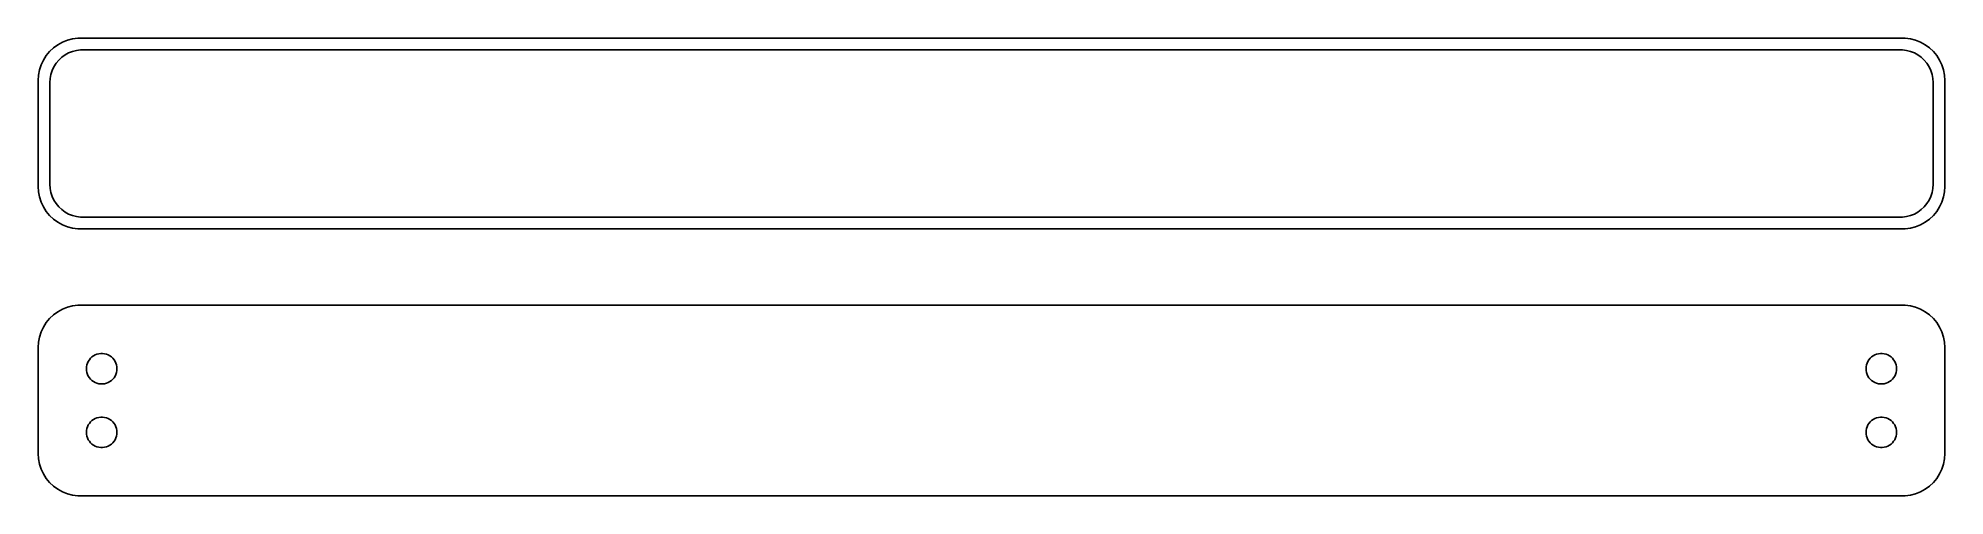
# Model space of a CAD drawing. Header units: metres. Extents: x -112 to 112, y 20 to 74.
import ezdxf

# ---------------------------------------------------------------- set-up
doc = ezdxf.new("R2010")
doc.units = ezdxf.units.M

msp = doc.modelspace()

# ---------------------------------------------------------------- linework, layer by layer
for p, q in [((-111.545, 72.1889), (-111.882, 71.6588)), ((-111.145, 72.6727), (-111.545, 72.1889)), ((-110.687, 73.1026), (-111.145, 72.6727)), ((-110.179, 73.4716), (-110.687, 73.1026)), ((-109.629, 73.7741), (-110.179, 73.4716)), ((-109.716, 71.9815), (-109.323, 72.2671)), ((-109.045, 74.0053), (-109.629, 73.7741)), ((-109.323, 72.2671), (-108.898, 72.5012)), ((-108.437, 74.1614), (-109.045, 74.0053)), ((-108.898, 72.5012), (-108.446, 72.6801)), ((-108.446, 72.6801), (-107.975, 72.8009)), ((-107.814, 74.2401), (-108.437, 74.1614)), ((-107.975, 72.8009), (-107.493, 72.8618)), ((107.814, 74.2401), (-107.814, 74.2401)), ((-107.493, 72.8618), (107.493, 72.8618)), ((107.493, 72.8618), (107.975, 72.8009)), ((108.437, 74.1614), (107.814, 74.2401)), ((107.975, 72.8009), (108.446, 72.6801)), ((109.045, 74.0053), (108.437, 74.1614)), ((108.446, 72.6801), (108.898, 72.5012)), ((108.898, 72.5012), (109.323, 72.2671)), ((109.629, 73.7741), (109.045, 74.0053)), ((109.323, 72.2671), (109.716, 71.9815)), ((110.179, 73.4716), (109.629, 73.7741)), ((110.687, 73.1026), (110.179, 73.4716)), ((111.145, 72.6727), (110.687, 73.1026)), ((111.545, 72.1889), (111.145, 72.6727)), ((111.882, 71.6588), (111.545, 72.1889)), ((-112.461, 69.8767), (-112.5, 69.25)), ((-112.343, 70.4934), (-112.461, 69.8767)), ((-112.149, 71.0906), (-112.343, 70.4934)), ((-111.882, 71.6588), (-112.149, 71.0906)), ((-111.089, 69.485), (-110.998, 69.9623)), ((-110.998, 69.9623), (-110.848, 70.4244)), ((-110.848, 70.4244), (-110.641, 70.8641)), ((-110.641, 70.8641), (-110.38, 71.2744)), ((-110.38, 71.2744), (-110.071, 71.6488)), ((-110.071, 71.6488), (-109.716, 71.9815)), ((109.716, 71.9815), (110.071, 71.6488)), ((110.071, 71.6488), (110.38, 71.2744)), ((110.38, 71.2744), (110.641, 70.8641)), ((110.641, 70.8641), (110.848, 70.4244)), ((110.848, 70.4244), (110.998, 69.9623)), ((110.998, 69.9623), (111.089, 69.485)), ((112.149, 71.0906), (111.882, 71.6588)), ((112.343, 70.4934), (112.149, 71.0906)), ((112.461, 69.8767), (112.343, 70.4934)), ((112.5, 69.25), (112.461, 69.8767)), ((-112.5, 69.25), (-112.5, 56.75)), ((-111.119, 69), (-111.089, 69.485)), ((-111.119, 57), (-111.119, 69)), ((111.089, 69.485), (111.119, 69)), ((111.119, 69), (111.119, 57)), ((112.5, 56.75), (112.5, 69.25)), ((-112.5, 56.75), (-112.461, 56.1233)), ((-111.089, 56.515), (-111.119, 57)), ((-110.998, 56.0377), (-111.089, 56.515)), ((111.089, 56.515), (110.998, 56.0377)), ((111.119, 57), (111.089, 56.515)), ((112.461, 56.1233), (112.5, 56.75)), ((-112.461, 56.1233), (-112.343, 55.5066)), ((-112.343, 55.5066), (-112.149, 54.9094)), ((-112.149, 54.9094), (-111.882, 54.3412)), ((-111.882, 54.3412), (-111.545, 53.8111)), ((-110.848, 55.5756), (-110.998, 56.0377)), ((-110.641, 55.1359), (-110.848, 55.5756)), ((-110.38, 54.7256), (-110.641, 55.1359)), ((-110.071, 54.3512), (-110.38, 54.7256)), ((-109.716, 54.0185), (-110.071, 54.3512)), ((-109.323, 53.7329), (-109.716, 54.0185)), ((109.716, 54.0185), (109.323, 53.7329)), ((110.071, 54.3512), (109.716, 54.0185)), ((110.38, 54.7256), (110.071, 54.3512)), ((110.641, 55.1359), (110.38, 54.7256)), ((110.848, 55.5756), (110.641, 55.1359)), ((110.998, 56.0377), (110.848, 55.5756)), ((111.545, 53.8111), (111.882, 54.3412)), ((111.882, 54.3412), (112.149, 54.9094)), ((112.149, 54.9094), (112.343, 55.5066)), ((112.343, 55.5066), (112.461, 56.1233)), ((-111.545, 53.8111), (-111.145, 53.3273)), ((-111.145, 53.3273), (-110.687, 52.8974)), ((-110.687, 52.8974), (-110.179, 52.5284)), ((-110.179, 52.5284), (-109.629, 52.2259)), ((-109.629, 52.2259), (-109.045, 51.9947)), ((-108.898, 53.4988), (-109.323, 53.7329)), ((-109.045, 51.9947), (-108.437, 51.8386)), ((-108.446, 53.3199), (-108.898, 53.4988)), ((-107.975, 53.1991), (-108.446, 53.3199)), ((-108.437, 51.8386), (-107.814, 51.7599)), ((-107.493, 53.1382), (-107.975, 53.1991)), ((-107.814, 51.7599), (107.814, 51.7599)), ((107.493, 53.1382), (-107.493, 53.1382)), ((107.975, 53.1991), (107.493, 53.1382)), ((107.814, 51.7599), (108.437, 51.8386)), ((108.446, 53.3199), (107.975, 53.1991)), ((108.437, 51.8386), (109.045, 51.9947)), ((108.898, 53.4988), (108.446, 53.3199)), ((109.323, 53.7329), (108.898, 53.4988)), ((109.045, 51.9947), (109.629, 52.2259)), ((109.629, 52.2259), (110.179, 52.5284)), ((110.179, 52.5284), (110.687, 52.8974)), ((110.687, 52.8974), (111.145, 53.3273)), ((111.145, 53.3273), (111.545, 53.8111)), ((-111.545, 40.6889), (-111.882, 40.1588)), ((-111.145, 41.1727), (-111.545, 40.6889)), ((-110.687, 41.6026), (-111.145, 41.1727)), ((-110.179, 41.9716), (-110.687, 41.6026)), ((-109.629, 42.2741), (-110.179, 41.9716)), ((-109.045, 42.5053), (-109.629, 42.2741)), ((-108.437, 42.6614), (-109.045, 42.5053)), ((-107.814, 42.7401), (-108.437, 42.6614)), ((107.814, 42.7401), (-107.814, 42.7401)), ((108.437, 42.6614), (107.814, 42.7401)), ((109.045, 42.5053), (108.437, 42.6614)), ((109.629, 42.2741), (109.045, 42.5053)), ((110.179, 41.9716), (109.629, 42.2741)), ((110.687, 41.6026), (110.179, 41.9716)), ((111.145, 41.1727), (110.687, 41.6026)), ((111.545, 40.6889), (111.145, 41.1727)), ((111.882, 40.1588), (111.545, 40.6889)), ((-112.461, 38.3767), (-112.5, 37.75)), ((-112.343, 38.9934), (-112.461, 38.3767)), ((-112.149, 39.5906), (-112.343, 38.9934)), ((-111.882, 40.1588), (-112.149, 39.5906)), ((112.149, 39.5906), (111.882, 40.1588)), ((112.343, 38.9934), (112.149, 39.5906)), ((112.461, 38.3767), (112.343, 38.9934)), ((112.5, 37.75), (112.461, 38.3767)), ((-112.5, 37.75), (-112.5, 25.25)), ((-106.674, 35.9126), (-106.577, 36.1171)), ((-106.577, 36.1171), (-106.456, 36.308)), ((-106.456, 36.308), (-106.312, 36.4822)), ((-106.312, 36.4822), (-106.147, 36.6369)), ((-106.147, 36.6369), (-105.964, 36.7698)), ((-105.964, 36.7698), (-105.766, 36.8787)), ((-105.766, 36.8787), (-105.556, 36.9619)), ((-105.556, 36.9619), (-105.337, 37.0181)), ((-105.337, 37.0181), (-105.113, 37.0464)), ((-105.113, 37.0464), (-104.887, 37.0464)), ((-104.887, 37.0464), (-104.663, 37.0181)), ((-104.663, 37.0181), (-104.444, 36.9619)), ((-104.444, 36.9619), (-104.234, 36.8787)), ((-104.234, 36.8787), (-104.036, 36.7698)), ((-104.036, 36.7698), (-103.853, 36.6369)), ((-103.853, 36.6369), (-103.688, 36.4822)), ((-103.688, 36.4822), (-103.544, 36.308)), ((-103.544, 36.308), (-103.423, 36.1171)), ((-103.423, 36.1171), (-103.326, 35.9126)), ((103.326, 35.9126), (103.423, 36.1171)), ((103.423, 36.1171), (103.544, 36.308)), ((103.544, 36.308), (103.688, 36.4822)), ((103.688, 36.4822), (103.853, 36.6369)), ((103.853, 36.6369), (104.036, 36.7698)), ((104.036, 36.7698), (104.234, 36.8787)), ((104.234, 36.8787), (104.444, 36.9619)), ((104.444, 36.9619), (104.663, 37.0181)), ((104.663, 37.0181), (104.887, 37.0464)), ((104.887, 37.0464), (105.113, 37.0464)), ((105.113, 37.0464), (105.337, 37.0181)), ((105.337, 37.0181), (105.556, 36.9619)), ((105.556, 36.9619), (105.766, 36.8787)), ((105.766, 36.8787), (105.964, 36.7698)), ((105.964, 36.7698), (106.147, 36.6369)), ((106.147, 36.6369), (106.312, 36.4822)), ((106.312, 36.4822), (106.456, 36.308)), ((106.456, 36.308), (106.577, 36.1171)), ((106.577, 36.1171), (106.674, 35.9126)), ((112.5, 25.25), (112.5, 37.75)), ((-106.8, 35.25), (-106.786, 35.4756)), ((-106.786, 35.0244), (-106.8, 35.25)), ((-106.786, 35.4756), (-106.743, 35.6976)), ((-106.743, 34.8024), (-106.786, 35.0244)), ((-106.743, 35.6976), (-106.674, 35.9126)), ((-106.674, 34.5874), (-106.743, 34.8024)), ((-106.577, 34.3828), (-106.674, 34.5874)), ((-106.456, 34.192), (-106.577, 34.3828)), ((-106.312, 34.0178), (-106.456, 34.192)), ((-106.147, 33.8631), (-106.312, 34.0178)), ((-105.964, 33.7302), (-106.147, 33.8631)), ((-103.853, 33.8631), (-104.036, 33.7302)), ((-103.688, 34.0178), (-103.853, 33.8631)), ((-103.544, 34.192), (-103.688, 34.0178)), ((-103.423, 34.3828), (-103.544, 34.192)), ((-103.326, 34.5874), (-103.423, 34.3828)), ((-103.326, 35.9126), (-103.257, 35.6976)), ((-103.257, 34.8024), (-103.326, 34.5874)), ((-103.257, 35.6976), (-103.214, 35.4756)), ((-103.214, 35.0244), (-103.257, 34.8024)), ((-103.214, 35.4756), (-103.2, 35.25)), ((-103.2, 35.25), (-103.214, 35.0244)), ((103.2, 35.25), (103.214, 35.4756)), ((103.214, 35.0244), (103.2, 35.25)), ((103.214, 35.4756), (103.257, 35.6976)), ((103.257, 34.8024), (103.214, 35.0244)), ((103.257, 35.6976), (103.326, 35.9126)), ((103.326, 34.5874), (103.257, 34.8024)), ((103.423, 34.3828), (103.326, 34.5874)), ((103.544, 34.192), (103.423, 34.3828)), ((103.688, 34.0178), (103.544, 34.192)), ((103.853, 33.8631), (103.688, 34.0178)), ((104.036, 33.7302), (103.853, 33.8631)), ((106.147, 33.8631), (105.964, 33.7302)), ((106.312, 34.0178), (106.147, 33.8631)), ((106.456, 34.192), (106.312, 34.0178)), ((106.577, 34.3828), (106.456, 34.192)), ((106.674, 34.5874), (106.577, 34.3828)), ((106.674, 35.9126), (106.743, 35.6976)), ((106.743, 34.8024), (106.674, 34.5874)), ((106.743, 35.6976), (106.786, 35.4756)), ((106.786, 35.0244), (106.743, 34.8024)), ((106.786, 35.4756), (106.8, 35.25)), ((106.8, 35.25), (106.786, 35.0244)), ((-105.766, 33.6213), (-105.964, 33.7302)), ((-105.556, 33.5381), (-105.766, 33.6213)), ((-105.337, 33.4819), (-105.556, 33.5381)), ((-105.113, 33.4536), (-105.337, 33.4819)), ((-104.887, 33.4536), (-105.113, 33.4536)), ((-104.663, 33.4819), (-104.887, 33.4536)), ((-104.444, 33.5381), (-104.663, 33.4819)), ((-104.234, 33.6213), (-104.444, 33.5381)), ((-104.036, 33.7302), (-104.234, 33.6213)), ((104.234, 33.6213), (104.036, 33.7302)), ((104.444, 33.5381), (104.234, 33.6213)), ((104.663, 33.4819), (104.444, 33.5381)), ((104.887, 33.4536), (104.663, 33.4819)), ((105.113, 33.4536), (104.887, 33.4536)), ((105.337, 33.4819), (105.113, 33.4536)), ((105.556, 33.5381), (105.337, 33.4819)), ((105.766, 33.6213), (105.556, 33.5381)), ((105.964, 33.7302), (105.766, 33.6213)), ((-106.147, 29.1369), (-105.964, 29.2698)), ((-105.964, 29.2698), (-105.766, 29.3787)), ((-105.766, 29.3787), (-105.556, 29.4619)), ((-105.556, 29.4619), (-105.337, 29.5181)), ((-105.337, 29.5181), (-105.113, 29.5464)), ((-105.113, 29.5464), (-104.887, 29.5464)), ((-104.887, 29.5464), (-104.663, 29.5181)), ((-104.663, 29.5181), (-104.444, 29.4619)), ((-104.444, 29.4619), (-104.234, 29.3787)), ((-104.234, 29.3787), (-104.036, 29.2698)), ((-104.036, 29.2698), (-103.853, 29.1369)), ((103.853, 29.1369), (104.036, 29.2698)), ((104.036, 29.2698), (104.234, 29.3787)), ((104.234, 29.3787), (104.444, 29.4619)), ((104.444, 29.4619), (104.663, 29.5181)), ((104.663, 29.5181), (104.887, 29.5464)), ((104.887, 29.5464), (105.113, 29.5464)), ((105.113, 29.5464), (105.337, 29.5181)), ((105.337, 29.5181), (105.556, 29.4619)), ((105.556, 29.4619), (105.766, 29.3787)), ((105.766, 29.3787), (105.964, 29.2698)), ((105.964, 29.2698), (106.147, 29.1369)), ((-106.8, 27.75), (-106.786, 27.9756)), ((-106.786, 27.5244), (-106.8, 27.75)), ((-106.786, 27.9756), (-106.743, 28.1976)), ((-106.743, 27.3024), (-106.786, 27.5244)), ((-106.743, 28.1976), (-106.674, 28.4126)), ((-106.674, 27.0874), (-106.743, 27.3024)), ((-106.674, 28.4126), (-106.577, 28.6172)), ((-106.577, 26.8829), (-106.674, 27.0874)), ((-106.577, 28.6172), (-106.456, 28.808)), ((-106.456, 28.808), (-106.312, 28.9822)), ((-106.312, 28.9822), (-106.147, 29.1369)), ((-103.853, 29.1369), (-103.688, 28.9822)), ((-103.688, 28.9822), (-103.544, 28.808)), ((-103.544, 28.808), (-103.423, 28.6172)), ((-103.423, 28.6172), (-103.326, 28.4126)), ((-103.326, 27.0874), (-103.423, 26.8829)), ((-103.326, 28.4126), (-103.257, 28.1976)), ((-103.257, 27.3024), (-103.326, 27.0874)), ((-103.257, 28.1976), (-103.214, 27.9756)), ((-103.214, 27.5244), (-103.257, 27.3024)), ((-103.214, 27.9756), (-103.2, 27.75)), ((-103.2, 27.75), (-103.214, 27.5244)), ((103.2, 27.75), (103.214, 27.9756)), ((103.214, 27.5244), (103.2, 27.75)), ((103.214, 27.9756), (103.257, 28.1976)), ((103.257, 27.3024), (103.214, 27.5244)), ((103.257, 28.1976), (103.326, 28.4126)), ((103.326, 27.0874), (103.257, 27.3024)), ((103.326, 28.4126), (103.423, 28.6172)), ((103.423, 26.8829), (103.326, 27.0874)), ((103.423, 28.6172), (103.544, 28.808)), ((103.544, 28.808), (103.688, 28.9822)), ((103.688, 28.9822), (103.853, 29.1369)), ((106.147, 29.1369), (106.312, 28.9822)), ((106.312, 28.9822), (106.456, 28.808)), ((106.456, 28.808), (106.577, 28.6172)), ((106.577, 28.6172), (106.674, 28.4126)), ((106.674, 27.0874), (106.577, 26.8829)), ((106.674, 28.4126), (106.743, 28.1976)), ((106.743, 27.3024), (106.674, 27.0874)), ((106.743, 28.1976), (106.786, 27.9756)), ((106.786, 27.5244), (106.743, 27.3024)), ((106.786, 27.9756), (106.8, 27.75)), ((106.8, 27.75), (106.786, 27.5244)), ((-112.5, 25.25), (-112.461, 24.6233)), ((-106.456, 26.692), (-106.577, 26.8829)), ((-106.312, 26.5178), (-106.456, 26.692)), ((-106.147, 26.3631), (-106.312, 26.5178)), ((-105.964, 26.2302), (-106.147, 26.3631)), ((-105.766, 26.1213), (-105.964, 26.2302)), ((-105.556, 26.0381), (-105.766, 26.1213)), ((-105.337, 25.9819), (-105.556, 26.0381)), ((-105.113, 25.9536), (-105.337, 25.9819)), ((-104.887, 25.9536), (-105.113, 25.9536)), ((-104.663, 25.9819), (-104.887, 25.9536)), ((-104.444, 26.0381), (-104.663, 25.9819)), ((-104.234, 26.1213), (-104.444, 26.0381)), ((-104.036, 26.2302), (-104.234, 26.1213)), ((-103.853, 26.3631), (-104.036, 26.2302)), ((-103.688, 26.5178), (-103.853, 26.3631)), ((-103.544, 26.692), (-103.688, 26.5178)), ((-103.423, 26.8829), (-103.544, 26.692)), ((103.544, 26.692), (103.423, 26.8829)), ((103.688, 26.5178), (103.544, 26.692)), ((103.853, 26.3631), (103.688, 26.5178)), ((104.036, 26.2302), (103.853, 26.3631)), ((104.234, 26.1213), (104.036, 26.2302)), ((104.444, 26.0381), (104.234, 26.1213)), ((104.663, 25.9819), (104.444, 26.0381)), ((104.887, 25.9536), (104.663, 25.9819)), ((105.113, 25.9536), (104.887, 25.9536)), ((105.337, 25.9819), (105.113, 25.9536)), ((105.556, 26.0381), (105.337, 25.9819)), ((105.766, 26.1213), (105.556, 26.0381)), ((105.964, 26.2302), (105.766, 26.1213)), ((106.147, 26.3631), (105.964, 26.2302)), ((106.312, 26.5178), (106.147, 26.3631)), ((106.456, 26.692), (106.312, 26.5178)), ((106.577, 26.8829), (106.456, 26.692)), ((112.461, 24.6233), (112.5, 25.25)), ((-112.461, 24.6233), (-112.343, 24.0066)), ((-112.343, 24.0066), (-112.149, 23.4094)), ((-112.149, 23.4094), (-111.882, 22.8412)), ((-111.882, 22.8412), (-111.545, 22.3111)), ((111.545, 22.3111), (111.882, 22.8412)), ((111.882, 22.8412), (112.149, 23.4094)), ((112.149, 23.4094), (112.343, 24.0066)), ((112.343, 24.0066), (112.461, 24.6233)), ((-111.545, 22.3111), (-111.145, 21.8273)), ((-111.145, 21.8273), (-110.687, 21.3974)), ((-110.687, 21.3974), (-110.179, 21.0284)), ((-110.179, 21.0284), (-109.629, 20.7259)), ((-109.629, 20.7259), (-109.045, 20.4947)), ((-109.045, 20.4947), (-108.437, 20.3386)), ((-108.437, 20.3386), (-107.814, 20.2599)), ((-107.814, 20.2599), (107.814, 20.2599)), ((107.814, 20.2599), (108.437, 20.3386)), ((108.437, 20.3386), (109.045, 20.4947)), ((109.045, 20.4947), (109.629, 20.7259)), ((109.629, 20.7259), (110.179, 21.0284)), ((110.179, 21.0284), (110.687, 21.3974)), ((110.687, 21.3974), (111.145, 21.8273)), ((111.145, 21.8273), (111.545, 22.3111))]:
    msp.add_line(p, q)

doc.saveas('drawing.dxf')
